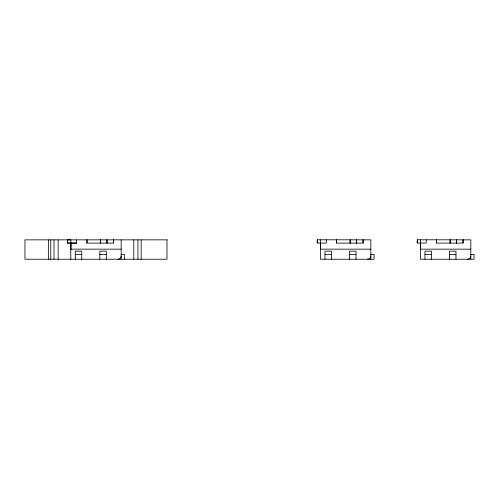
<?xml version="1.0" encoding="UTF-8"?>
<svg xmlns="http://www.w3.org/2000/svg" width="499" height="499" viewBox="0 0 499 499"><rect width="100%" height="100%" fill="white"/><g stroke="black" fill="none" stroke-linecap="round" stroke-linejoin="round"><path stroke-width="0.75" d="M70.789 246.306L70.821 243.082L70.789 249.537L70.789 243.082L76.603 243.082L76.603 239.851M86.932 243.082L86.932 239.851L86.932 243.082L113.404 243.082L113.404 239.851L113.404 243.082M320.483 243.082L320.477 249.537L320.47 243.082L326.29 243.082L326.29 239.851M336.619 243.082L336.619 239.851L336.619 243.082L363.091 243.082L363.091 239.851L363.091 243.082M420.457 246.306L420.482 243.082L420.457 249.537L420.457 243.082L426.271 243.082L426.271 239.851M436.6 243.082L436.6 239.851L436.6 243.082L463.072 243.082L463.072 239.851L463.072 243.082M320.477 246.306L320.501 243.082L317.245 243.007L317.32 239.776L370.838 239.851L370.838 259.224M67.565 243.007L67.639 239.776L70.864 239.851L70.864 243.082L67.639 243.007M420.532 239.851L420.532 243.082L417.233 243.007L417.307 239.776L470.819 239.851L470.819 259.224M417.233 243.007L417.307 239.776M76.603 243.082L67.565 243.082L67.639 239.776M317.245 243.007L317.32 239.776M70.789 249.157L121.157 249.157M320.477 249.157L370.838 249.157M420.457 249.157L470.819 249.157M75.312 254.378L81.767 254.378M99.85 254.378L106.306 254.378M121.157 254.378L124.382 254.378L124.382 259.224M324.999 254.378L331.455 254.378M349.531 254.378L355.987 254.378M370.838 254.378L374.069 254.378L374.069 259.224L320.477 259.224L320.551 239.851M424.98 254.378L431.435 254.378M449.512 254.378L455.974 254.378M470.819 254.378L474.05 254.378L474.05 259.224L420.457 259.224L420.457 243.082M455.974 259.224L455.974 251.153L449.512 251.153L449.512 259.224M431.435 259.224L431.435 251.153L424.98 251.153L424.98 259.224M355.987 259.224L355.987 251.153L349.531 251.153L349.531 259.224M331.455 259.224L331.455 251.153L324.999 251.153L324.999 259.224M141.173 239.851L141.173 259.224M137.942 239.851L137.942 259.224M133.794 239.851L133.794 259.224M121.157 239.851L121.157 259.224M106.306 259.224L106.306 251.153L99.85 251.153L99.85 259.224M81.767 259.224L81.767 251.153L75.312 251.153L75.312 259.224M70.789 243.082L70.789 259.224M58.152 239.851L58.152 259.224M54.004 239.851L54.004 259.224M50.779 239.851L50.779 259.224M48.359 239.851L48.359 259.224M121.157 255.993A3.231 3.231 0 0 1 117.926 259.224M370.838 255.993A3.231 3.231 0 0 1 367.607 259.224M470.819 255.993A3.231 3.231 0 0 1 467.594 259.224M100.492 239.851L100.492 243.082L100.492 239.851M106.948 239.851L106.948 243.082L106.948 239.851M350.179 239.851L350.179 243.082L350.179 239.851M356.635 239.851L356.635 243.082L356.635 239.851M450.16 239.851L450.16 243.082L450.16 239.851M456.616 239.851L456.616 243.082L456.616 239.851M166.997 239.851L24.95 239.851L24.95 259.224L166.997 259.224L166.997 239.851"/></g></svg>
